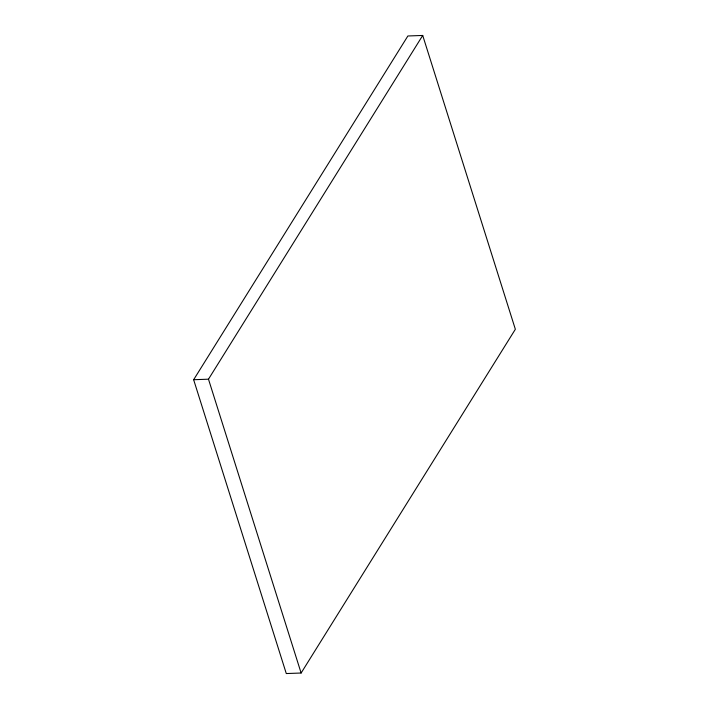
<?xml version="1.0" encoding="UTF-8"?>
<svg xmlns="http://www.w3.org/2000/svg" width="709" height="709" viewBox="0 0 709 709"><rect width="100%" height="100%" fill="white"/><g stroke="black" fill="none" stroke-linecap="round" stroke-linejoin="round"><path stroke-width="1.06" d="M193.646 379.723L407.879 35.982L422.715 35.45L515.354 329.277L301.121 673.018L286.285 673.55L193.646 379.723L208.481 379.191L422.715 35.45M208.481 379.191L301.121 673.018"/></g></svg>
